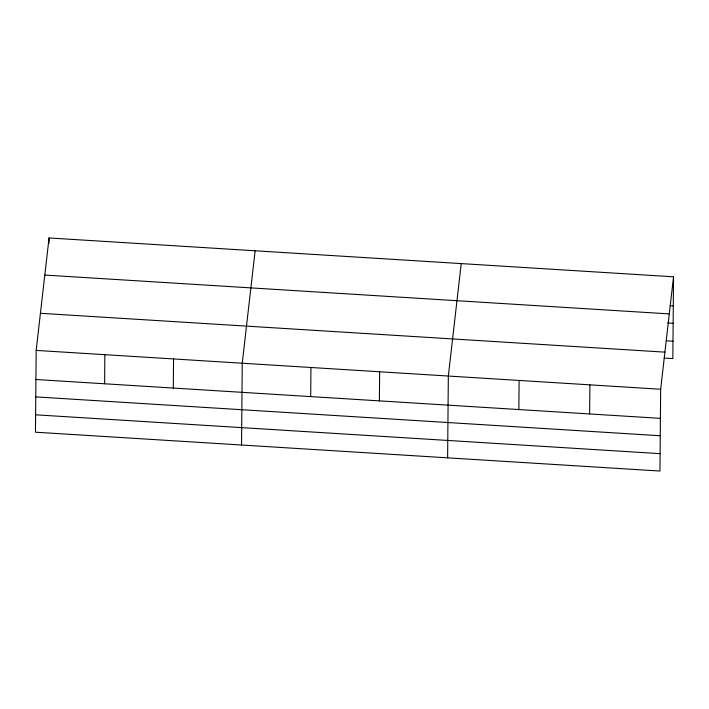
<?xml version="1.0" encoding="UTF-8"?>
<svg xmlns="http://www.w3.org/2000/svg" width="709" height="709" viewBox="0 0 709 709"><rect width="100%" height="100%" fill="white"/><g stroke="black" fill="none" stroke-linecap="round" stroke-linejoin="round"><path stroke-width="1.06" d="M36.168 350.406L35.45 432.198L659.946 471.042L660.664 389.25L673.55 276.802L49.054 237.958L36.168 350.406L660.664 389.25M49.001 243.347L49.054 237.958M104.604 383.791L104.861 354.677M173.297 388.062L173.554 358.949M241.539 445.022L242.248 363.221L255.134 250.773M310.693 396.606L310.941 367.501M379.386 400.877L379.634 371.773M447.618 457.837L448.336 376.045L461.222 263.597M518.855 409.554L519.112 380.449M589.631 413.959L589.888 384.845M673.55 276.802L672.832 358.594L664.129 358.054M670.032 305.703L673.293 305.907M44.8 275.065L669.296 313.91M667.701 322.958L673.142 323.295M666.451 340.799L672.992 341.206M40.413 313.298L664.918 352.143M35.911 379.51L660.407 418.354M35.76 396.898L660.256 435.743M35.601 414.809L660.097 453.654"/></g></svg>
